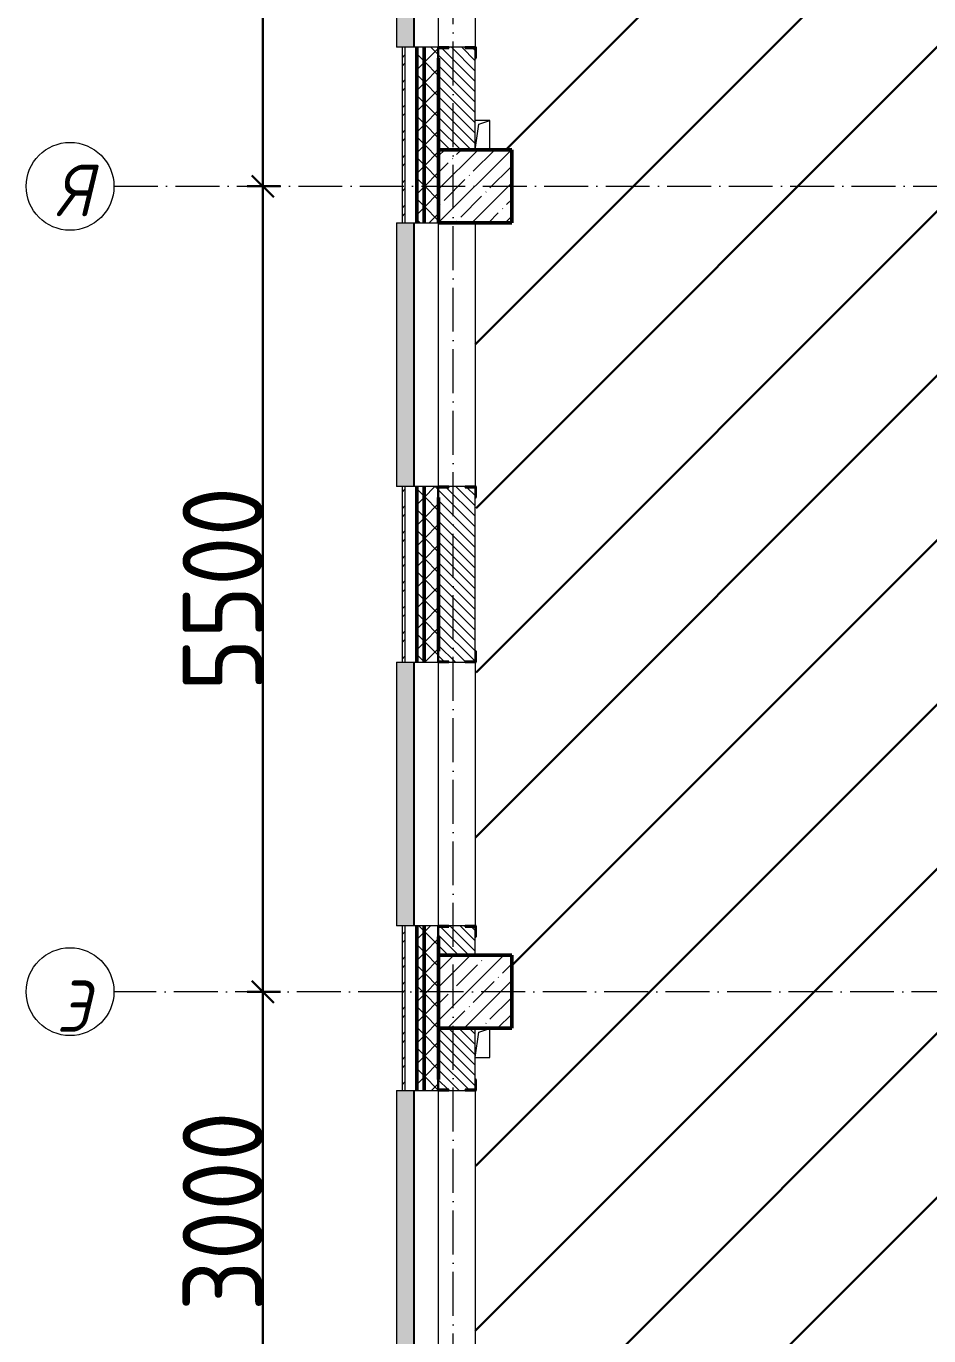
# Model space of a CAD drawing. Header units: millimetres. Extents: x -17017 to 628417, y -109036 to 199237.
# Drawn here: x 518241 to 524410, y -54385 to -45441 of the extents above; entities that cross this region are included whole.
import ezdxf

# ---------------------------------------------------------------- set-up
doc = ezdxf.new("R2010")
doc.units = ezdxf.units.MM
doc.linetypes.add('50_200_ШТРИХ_1Т_ш5_п1_п1_', pattern=[700, 500, -100, 0, -100])
for name, color, linetype, lineweight in [('A-____-____-DIMS', 7, 'Continuous', 9), ('A-GENM-____-MCUT', 7, 'Continuous', 25), ('A-GENM-____-OTLN', 7, 'Continuous', 9), ('A-GENM-____-OTLN-1', 7, 'Continuous', 25), ('A-GLAZ-____-OTLN', 7, 'Continuous', 9), ('A-WALL-____-MCUT-2', 7, 'Continuous', 50), ('A-WALL-____-MCUT-3', 7, 'Continuous', 9), ('A-WALL-____-OTLN', 7, 'Continuous', 9), ('A-WALL-____-PATT-1', 7, 'Continuous', 9), ('A-WALL-FNSH-MCUT-1', 7, 'Continuous', 9), ('S-COLS-____-MCUT', 7, 'Continuous', 50), ('S-COLS-____-OTLN', 7, 'Continuous', 9), ('S-GRID-____-IDEN', 7, 'Continuous', 9), ('S-GRID-____-OTLN-1', 7, '50_200_ШТРИХ_1Т_ш5_п1_п1_', 9), ('стяжа', 7, 'Continuous', 30)]:
    doc.layers.add(name, color=color, linetype=linetype, lineweight=lineweight)
doc.layers.add('A-GLAZ-____-OTLN-1', color=7, linetype='Continuous', lineweight=9, true_color=0xc0c0c0)
doc.styles.add('ISOCPEUR_I', font='isocpeui.ttf', dxfattribs={"width": 0.9, "height": 2.5})
doc.styles.add('ISOCPEUR_I_9', font='isocpeui.ttf', dxfattribs={"width": 0.9, "height": 250})
doc.styles.add('СПДС', font='isocpeur.ttf', dxfattribs={"width": 0.9})
doc.dimstyles.new('ISO-2_5_0_9К_БОЛЬШОЙ_ОСИ', dxfattribs={"dimscale": 304.8, "dimtxt": 248.995294, "dimasz": 0.492126, "dimexe": 0.393701, "dimexo": 0, "dimgap": 0, "dimtad": 1, "dimdec": 0, "dimzin": 0, "dimdsep": 46, "dimtxsty": 'ISOCPEUR_I_9', "dimblk1": 'OBLIQUE', "dimblk2": 'OBLIQUE', "dimsah": 1, "dimcen": 0.09, "dimdle": 0.393701, "dimazin": 0, "dimtfac": 1, "dimtdec": 4, "dimtix": 1, "dimtmove": 0, "dimatfit": 3, "dimfxl": 1, "dimtvp": 1, "dimtolj": 1, "dimtzin": 0, "dimarcsym": 2})
pattern_1 = [(135, (523510.01, -90515.614), (-35.35534, -35.35534), [])]
pattern_2 = [(45, (523510.01, -90515.61), (-70.71068, 70.71068), []), (135, (523510.01, -90515.61), (-70.71068, -70.71068), [])]

# ---------------------------------------------------------------- blocks, each defined once
blk = doc.blocks.new('BSC_Колонна _Прямоугольная - 500х500-V55-АР1_План отверстий 3 этажа в осях 1-64_А-ГГ')
at = {"layer": 'S-COLS-____-OTLN'}
h = blk.add_hatch(dxfattribs=at)
h.set_pattern_fill('FP_92', color=256, style=0, pattern_type=2)
h.set_pattern_definition([(45, (2200, -43981.04), (-114.04925, 114.04925), []), (45, (2314.05, -43981.04), (-114.04925, 114.04925), [201.613, -40.323, 3.353, -36.97])])
h.paths.add_polyline_path([(-250, -250), (250, -250), (250, 250), (-250, 250), (-250, -245.5)], flags=0)
at = {"layer": 'S-COLS-____-MCUT'}
for p, q in [((250, 250), (-250, 250)), ((-250, 250), (-250, -250)), ((250, -250), (250, 250)), ((-250, -250), (250, -250))]:
    blk.add_line(p, q, dxfattribs=at)
blk = doc.blocks.new('BSC_Колонна _Прямоугольная - 500х500-V120-АР1_План отверстий 3 этажа в осях 1-64_А-ГГ')
at = {"layer": 'S-COLS-____-OTLN'}
h = blk.add_hatch(dxfattribs=at)
h.set_pattern_fill('FP_143', color=256, style=0, pattern_type=2)
h.set_pattern_definition([(45, (2200, -38481.04), (-114.04925, 114.04925), []), (45, (2314.05, -38481.04), (-114.04925, 114.04925), [201.613, -40.323, 3.353, -36.97])])
h.paths.add_polyline_path([(-250, -250), (250, -250), (250, 250), (-250, 250), (-250, 94.3)], flags=0)
at = {"layer": 'S-COLS-____-MCUT'}
for p, q in [((250, 250), (-250, 250)), ((-250, 250), (-250, -250)), ((250, -250), (250, 250)), ((-250, -250), (250, -250))]:
    blk.add_line(p, q, dxfattribs=at)
blk = doc.blocks.new('Фахверк_СКБ_Уголок - 250_2700-27497298-АР1_План отверстий 3 этажа в осях 1-64_А-ГГ')
at = {"layer": 'A-GENM-____-MCUT'}
for p, q in [((200, 181), (125, 181)), ((125, 181), (125, 106)), ((200, 175), (200, 181)), ((125, 106), (131, 106)), ((131, 106), (131, 175)), ((131, 175), (200, 175)), ((131, -6), (125, -6)), ((125, -6), (125, -81)), ((125, -81), (200, -81)), ((131, -75), (131, -6)), ((200, -75), (131, -75)), ((200, -81), (200, -75))]:
    blk.add_line(p, q, dxfattribs=at)
blk = doc.blocks.new('AR_Отверстие прямоугольное _в плите_ - AR_Отверстие прямоугольное _в плите_-30510733-АР1_План отверстий 3 этажа в осях 1-64_А-ГГ')
at = {"layer": 'A-GENM-____-OTLN'}
for p, q in [((50, 100), (-50, 100)), ((-25, 75), (50, 100)), ((50, -100), (50, 100)), ((-50, -100), (-25, 75)), ((-50, -100), (50, -100))]:
    blk.add_line(p, q, dxfattribs=at)
blk = doc.blocks.new('AR_Отверстие прямоугольное _в плите_ - AR_Отверстие прямоугольное _в плите_-V185-АР1_План отверстий 3 этажа в осях 1-64_А-ГГ')
at = {"layer": 'A-GENM-____-OTLN'}
for p, q in [((50, 100), (-50, 100)), ((-25, 75), (50, 100)), ((50, -100), (50, 100)), ((-50, -100), (-25, 75))]:
    blk.add_line(p, q, dxfattribs=at)
blk = doc.blocks.new('Отлив_СКБ - Отлив витража_120_НВФ-V216-АР1_План отверстий 3 этажа в осях 1-64_А-ГГ')
at = {"layer": 'A-GLAZ-____-OTLN-1'}
for points in [[(0, 2), (1800, 2), (1800, 120), (0, 120), (0, 63)], [(0, 0), (1800, 0), (1800, 2), (0, 2)]]:
    blk.add_hatch(color=256, dxfattribs=at).paths.add_polyline_path(points, flags=0)
at = {"layer": 'A-GLAZ-____-OTLN'}
for p, q in [((0, 83), (0, 120)), ((1800, 120), (0, 120)), ((1800, 120), (1800, 83)), ((0, 2), (1800, 2)), ((1800, 0), (0, 0))]:
    blk.add_line(p, q, dxfattribs=at)
blk = doc.blocks.new('Ось сетки - Круг_Ø6_00__ISO-2_5_0_9K_-25732049-АР1_План отверстий 3 этажа в осях 1-64_А-ГГ')
at = {"layer": 'S-GRID-____-IDEN'}
blk.add_circle((0, 0), 3, dxfattribs=at)
blk = doc.blocks.new('_Oblique')
at = {"color": 0, "linetype": 'ByBlock', "lineweight": -2}
blk.add_line((-0.5, -0.5), (0.5, 0.5), dxfattribs=at)
blk = doc.blocks.new('*D2934')
at = {"layer": 'A-____-____-DIMS', "color": 0, "lineweight": -2, "transparency": 16777216}
for p, q in [((280119.3, -51502.4), (280119.3, -48262.4)), ((280013.2, -48382.4), (280239.3, -48382.4)), ((280013.2, -51382.4), (280239.3, -51382.4))]:
    blk.add_line(p, q, dxfattribs=at)
at = {"layer": 'Defpoints', "color": 0, "transparency": 16777216}
for p in [(280013.2, -48382.4), (280119.3, -48382.4), (280013.2, -51382.4)]:
    blk.add_point(p, dxfattribs=at)
at = {"layer": 'A-____-____-DIMS', "color": 0, "lineweight": -2, "transparency": 16777216, "xscale": 150, "yscale": 150, "zscale": 150}
for p, rotation in [((280119.3, -48382.4), 90), ((280119.3, -51382.4), 270)]:
    blk.add_blockref('_Oblique', p, dxfattribs=dict(at, rotation=rotation))
at = {"layer": 'A-____-____-DIMS', "color": 0, "transparency": 16777216, "insert": (279845, -49882.4), "char_height": 548.64, "attachment_point": 5, "rotation": 90, "style": 'СПДС'}
blk.add_mtext('\\A1;3000', dxfattribs=at)
blk = doc.blocks.new('*D2935')
at = {"layer": 'A-____-____-DIMS', "color": 0, "lineweight": -2, "transparency": 16777216}
for p, q in [((280119.3, -48502.4), (280119.3, -42762.4)), ((280013.2, -42882.4), (280239.3, -42882.4)), ((280013.2, -48382.4), (280239.3, -48382.4))]:
    blk.add_line(p, q, dxfattribs=at)
at = {"layer": 'Defpoints', "color": 0, "transparency": 16777216}
for p in [(280013.2, -42882.4), (280119.3, -42882.4), (280013.2, -48382.4)]:
    blk.add_point(p, dxfattribs=at)
at = {"layer": 'A-____-____-DIMS', "color": 0, "lineweight": -2, "transparency": 16777216, "xscale": 150, "yscale": 150, "zscale": 150}
for p, rotation in [((280119.3, -42882.4), 90), ((280119.3, -48382.4), 270)]:
    blk.add_blockref('_Oblique', p, dxfattribs=dict(at, rotation=rotation))
at = {"layer": 'A-____-____-DIMS', "color": 0, "transparency": 16777216, "insert": (279845, -45632.4), "char_height": 548.64, "attachment_point": 5, "rotation": 90, "style": 'СПДС'}
blk.add_mtext('\\A1;5500', dxfattribs=at)
blk = doc.blocks.new('*D2936')
at = {"layer": 'A-____-____-DIMS', "color": 0, "lineweight": -2, "transparency": 16777216}
for p, q in [((280119.3, -43002.4), (280119.3, -39112.4)), ((280013.2, -39232.4), (280239.3, -39232.4)), ((280013.2, -42882.4), (280239.3, -42882.4))]:
    blk.add_line(p, q, dxfattribs=at)
at = {"layer": 'Defpoints', "color": 0, "transparency": 16777216}
for p in [(280013.2, -39232.4), (280119.3, -39232.4), (280013.2, -42882.4)]:
    blk.add_point(p, dxfattribs=at)
at = {"layer": 'A-____-____-DIMS', "color": 0, "lineweight": -2, "transparency": 16777216, "xscale": 150, "yscale": 150, "zscale": 150}
for p, rotation in [((280119.3, -39232.4), 90), ((280119.3, -42882.4), 270)]:
    blk.add_blockref('_Oblique', p, dxfattribs=dict(at, rotation=rotation))
at = {"layer": 'A-____-____-DIMS', "color": 0, "transparency": 16777216, "insert": (279845, -41057.4), "char_height": 548.64, "attachment_point": 5, "rotation": 90, "style": 'СПДС'}
blk.add_mtext('\\A1;3650', dxfattribs=at)
blk = doc.blocks.new('3эт')
at = {"layer": 'S-GRID-____-OTLN-1', "color": 251, "ltscale": 0.6, "true_color": 0x636466}
for p, q in [((281420.7, -91346.1), (281420.7, -36982.5)), ((279101.9, -42882.4), (310478.4, -42882.4)), ((310478.4, -48382.4), (279101.9, -48382.4))]:
    blk.add_line(p, q, dxfattribs=at)
at = {"layer": 'S-GRID-____-IDEN', "char_height": 350, "width": 223.671, "attachment_point": 1, "style": 'ISOCPEUR_I'}
for s, insert in [('\\fISOCPEUR|b0|i1|c204|p34|;\\W.9;Я', (278704, -42735.8)), ('\\fISOCPEUR|b0|i1|c204|p34|;\\W.9;Э', (278709.1, -48306.3))]:
    blk.add_mtext(s, dxfattribs=dict(at, insert=insert))
at = {"layer": 'A-____-____-DIMS'}
for base, p1, p2, override, picture, middle in [((280119.3, -39232.4), (280013.2, -42882.4), (280013.2, -39232.4), {"dimtxt": 1.8, "dimpost": '<>', "dimtxsty": 'СПДС', "dimfxl": 3650}, '*D2936', (279845, -41057.4)), ((280119.3, -42882.4), (280013.2, -48382.4), (280013.2, -42882.4), {"dimtxt": 1.8, "dimpost": '<>', "dimtxsty": 'СПДС', "dimfxl": 5500}, '*D2935', (279845, -45632.4)), ((280119.3, -48382.4), (280013.2, -51382.4), (280013.2, -48382.4), {"dimtxt": 1.8, "dimpost": '<>', "dimtxsty": 'СПДС', "dimfxl": 3000}, '*D2934', (279845, -49882.4))]:
    dim = blk.add_linear_dim(base=base, p1=p1, p2=p2, angle=90, dimstyle='ISO-2_5_0_9К_БОЛЬШОЙ_ОСИ', override=override, dxfattribs=at)
    dim.commit()
    dim.dimension.update_dxf_attribs({"geometry": picture, "text_midpoint": middle})

msp = doc.modelspace()

# ---------------------------------------------------------------- hatches: boundary and pattern name
at = {"layer": 'A-WALL-____-PATT-1'}
h = msp.add_hatch(dxfattribs=at)
h.set_pattern_fill('FP_3', color=256, style=0, pattern_type=2)
h.set_pattern_definition([(45, (523510.01, -90515.61), (-85.5366, 85.5366), []), (45, (523567.03, -90515.61), (-85.5366, 85.5366), [])])
h.paths.add_polyline_path([(520830, -58454.6), (520830, -57434.6), (520810, -57434.6), (520810, -58454.6)], flags=0)
h.paths.add_polyline_path([(520810, -55634.6), (520830, -55634.6), (520830, -54509.6), (520810, -54509.6), (520810, -55380.3)], flags=0)
h.paths.add_polyline_path([(520830, -52709.6), (520830, -51584.6), (520810, -51584.6), (520810, -52709.6)], flags=0)
h.paths.add_polyline_path([(520830, -49784.6), (520830, -48584.6), (520810, -48584.6), (520810, -49784.6)], flags=0)
h.paths.add_polyline_path([(520830, -46784.6), (520830, -45584.6), (520810, -45584.6), (520810, -46784.6)], flags=0)
h.paths.add_polyline_path([(520830, -43784.6), (520830, -42534.6), (520810, -42534.6), (520810, -43784.6)], flags=0)
h = msp.add_hatch(dxfattribs=at)
h.set_pattern_fill('FP_1', color=256, style=0, pattern_type=2)
h.set_pattern_definition(pattern_2)
h.paths.add_polyline_path([(520960, -58284.6), (520960, -57434.6), (520910, -57434.6), (520910, -58284.6)], flags=0)
h.paths.add_polyline_path([(520910, -55634.6), (520960, -55634.6), (520960, -54509.6), (520910, -54509.6), (520910, -55380.3)], flags=0)
h.paths.add_polyline_path([(520960, -52709.6), (520960, -51584.6), (520910, -51584.6), (520910, -52709.6)], flags=0)
h.paths.add_polyline_path([(520910, -49784.6), (520960, -49784.6), (520960, -48584.6), (520910, -48584.6)], flags=0)
h.paths.add_polyline_path([(520960, -46784.6), (520960, -45584.6), (520910, -45584.6), (520910, -46784.6)], flags=0)
h.paths.add_polyline_path([(520960, -43784.6), (520960, -42634.6), (520910, -42634.6), (520910, -43784.6)], flags=0)
h = msp.add_hatch(dxfattribs=at)
h.set_pattern_fill('FP_1', color=256, style=0, pattern_type=2)
h.set_pattern_definition(pattern_2)
h.paths.add_polyline_path([(521060, -58284.6), (521060, -57509.6), (521054, -57509.6), (521054, -57434.6), (520960, -57434.6), (520960, -58284.6)], flags=0)
h.paths.add_polyline_path([(520960, -55634.6), (521054, -55634.6), (521054, -55559.6), (521060, -55559.6), (521060, -54584.6), (521054, -54584.6), (521054, -54509.6), (520960, -54509.6), (520960, -55380.3)], flags=0)
h.paths.add_polyline_path([(520960, -52709.6), (521054, -52709.6), (521054, -52634.6), (521060, -52634.6), (521060, -51659.6), (521054, -51659.6), (521054, -51584.6), (520960, -51584.6), (520960, -52703.6)], flags=0)
h.paths.add_polyline_path([(520960, -49784.6), (521054, -49784.6), (521054, -49709.6), (521060, -49709.6), (521060, -48659.6), (521054, -48659.6), (521054, -48584.6), (520960, -48584.6), (520960, -49778.6)], flags=0)
h.paths.add_polyline_path([(520960, -46784.6), (521060, -46784.6), (521060, -45659.6), (521054, -45659.6), (521054, -45584.6), (520960, -45584.6), (520960, -46780)], flags=0)
h.paths.add_polyline_path([(520960, -43784.6), (521054, -43784.6), (521054, -43709.6), (521060, -43709.6), (521060, -42684.6), (520960, -42684.6), (520960, -43339.9)], flags=0)
h = msp.add_hatch(dxfattribs=at)
h.set_pattern_fill('FP_6', color=256, style=0, pattern_type=2)
h.set_pattern_definition(pattern_1)
h.paths.add_polyline_path([(521310, -46284.6), (521310, -45590.6), (521241, -45590.6), (521241, -45584.6), (521129, -45584.6), (521129, -45590.6), (521060, -45590.6), (521060, -46284.6)], flags=0)
h.paths.add_polyline_path([(521241, -43784.6), (521241, -43778.6), (521310, -43778.6), (521310, -43284.6), (521060, -43284.6), (521060, -43778.6), (521129, -43778.6), (521129, -43784.6)], flags=0)
h = msp.add_hatch(dxfattribs=at)
h.set_pattern_fill('FP_6', color=256, style=0, pattern_type=2)
h.set_pattern_definition(pattern_1)
h.paths.add_polyline_path([(521254, -51784.6), (521310, -51784.6), (521310, -51590.6), (521241, -51590.6), (521241, -51584.6), (521129, -51584.6), (521129, -51590.6), (521060, -51590.6), (521060, -51784.6)], flags=0)
h.paths.add_polyline_path([(521129, -49784.6), (521241, -49784.6), (521241, -49778.6), (521310, -49778.6), (521310, -48590.6), (521241, -48590.6), (521241, -48584.6), (521129, -48584.6), (521129, -48590.6), (521060, -48590.6), (521060, -49778.6), (521129, -49778.6)], flags=0)
h = msp.add_hatch(dxfattribs=at)
h.set_pattern_fill('FP_6', color=256, style=0, pattern_type=2)
h.set_pattern_definition(pattern_1)
h.paths.add_polyline_path([(521060.3, -54784.6), (521310, -54784.6), (521310, -54515.6), (521241, -54515.6), (521241, -54509.6), (521129, -54509.6), (521129, -54515.6), (521060, -54515.6), (521060, -54784.6)], flags=0)
h.paths.add_polyline_path([(521241, -52709.6), (521241, -52703.6), (521310, -52703.6), (521310, -52284.9), (521060, -52284.9), (521060, -52703.6), (521129, -52703.6), (521129, -52709.6)], flags=0)
at = {"layer": 'стяжа'}
h = msp.add_hatch(dxfattribs=at)
h.set_pattern_fill('ANSI31', color=5, scale=250)
h.set_pattern_definition([(45, (239739.3, -3652.16), (-561.266, 561.266), [])])
h.paths.add_polyline_path([(528360, -48934.6), (528860, -48934.6), (528860, -47084.6), (528510, -47084.6), (528510, -45884.6), (529110, -45884.6), (529110, -46284.6), (529110, -46784.6), (529110, -47084.6), (529110, -48934.6), (533410, -48934.6), (533410, -46884.6), (532660, -46884.6), (532660, -46784.6), (532660, -46284.6), (532760, -46284.6), (533110, -46284.6), (533610, -46284.6), (533610, -45390.6), (533479, -45390.6), (533479, -45384.6), (533404, -45384.6), (533404, -45378.6), (533404, -45309.6), (533410, -44824.6), (533410, -44424.6), (533410, -43684.6), (533404, -43684.6), (533404, -43609.6), (533410, -43284.6), (533110, -43284.6), (533110, -43034.6), (530985, -43034.6), (530985, -43040.6), (530910, -43040.6), (529110, -43034.6), (529110, -43284.6), (529110, -43984.6), (528510, -43984.6), (528510, -43959.6), (527035, -43959.6), (527035, -45109.6), (521710, -45109.6), (521710, -43184.6), (521560, -43184.6), (521560, -43284.6), (521410, -43284.6), (521410, -43484.6), (521316, -43696.1), (521316, -43784.6), (521310, -45584.6), (521316, -45584.6), (521316, -45659.6), (521311.9, -46084.5), (521410, -46084.5), (521410, -46284.6), (521560, -46284.6), (521560, -46784.6), (521310, -46784.6), (521310, -48584.6), (521316, -48584.6), (521316, -48659.6), (521310, -49709.6), (521316, -49709.6), (521316, -49784.6), (521310, -51584.6), (521316, -51584.6), (521316, -51659.6), (521310, -51784.6), (521560, -51784.6), (521560, -52284.6), (521411.1, -52284.6), (521410, -52284.9), (521410, -52484.9), (521316, -52625.6), (521316, -52709.6), (521310, -54509.6), (521316, -54509.6), (521316, -54584.6), (521310, -54784.6), (521560, -54784.6), (521560, -55284.6), (521410, -55284.6), (521410, -55484.6), (521316, -55555.1), (521316, -55634.6), (521310, -57434.6), (521316, -57434.6), (521316, -57584.6), (521410, -57584.6), (521410, -57784.6), (521560, -57784.6), (521560, -58284.6), (521310, -58284.6), (521310, -58559.6), (521316, -58559.6), (521316, -58634.6), (521310, -60434.6), (521316, -60434.6), (521316, -60509.6), (521313.6, -60934.6), (523660, -60934.6), (526210, -60934.6), (526710, -60934.6), (526964, -60934.6), (528160, -60934.6), (528206, -60934.6), (528206, -61034.6), (528360, -61034.6), (528360, -60934.6), (528206, -60934.6), (528360, -61034.6), (528360, -62059.6), (528360, -62809.6), (528460, -62809.6), (528460, -62934.6), (528360, -62934.6), (528360, -63284.6), (528460, -63284.6), (528910, -63284.6), (528572.5, -63397.1), (528460, -63784.6), (528610, -63784.6), (529110, -63784.6), (529110, -60390.6), (529041, -60390.6), (528991.4, -60384.6), (528979, -60384.6), (528904, -60384.6), (528904, -60378.6), (528904, -60309.6), (528910, -59184.6), (528910, -58684.6), (528904, -58684.6), (528904, -58609.6), (528910, -58284.6), (528610, -58284.6), (528460, -58284.6), (528460, -57358.6), (528454, -57358.6), (528454, -56910.6), (528460, -56784.6), (528910, -56784.6), (528910, -56559.6), (528904, -56559.6), (528904, -56484.6), (528904, -56409.6), (528910, -55659.6), (528904, -55659.6), (528904, -55584.6), (528904, -55509.6), (528910, -55284.6), (528610, -55284.6), (528610, -54784.6), (528910, -54784.6), (528910, -54459.6), (528904, -54459.6), (528904, -54384.6), (528904, -54378.6), (528904, -54309.6), (528910, -52584.6), (528904, -52584.6), (528904, -52509.6), (528910, -52284.6), (528610, -52284.6), (528360, -52284.6), (528360, -51709.6), (528360, -51259.6), (528360, -50684.6)])
h.paths.add_polyline_path([(528460, -60634.6), (528910, -60634.6), (528535, -60709.6), (528460, -61734.6)], flags=16)
h.paths.add_polyline_path([(524285.7, -57078.1), (525929.2, -57078.1), (525929.2, -55878.1), (524285.7, -55878.1)], flags=24)

# ---------------------------------------------------------------- linework, layer by layer
at = {"layer": 'A-WALL-____-MCUT-2'}
for p, q in [((520910, -46784.6), (520910, -45584.6)), ((520960, -46784.6), (520960, -45584.6)), ((521060, -45659.6), (521060, -46284.6)), ((520910, -49784.6), (520910, -48584.6)), ((520960, -49784.6), (520960, -48584.6)), ((521060, -48659.6), (521060, -49709.6)), ((520910, -52709.6), (520910, -51584.6)), ((520960, -52709.6), (520960, -51584.6)), ((521060, -51659.6), (521060, -51784.6)), ((521060, -52284.9), (521060, -52634.6))]:
    msp.add_line(p, q, dxfattribs=at)
at = {"layer": 'A-WALL-____-MCUT-3'}
for p, q in [((521054, -45584.6), (520830, -45584.6)), ((520830, -45584.6), (520830, -46784.6)), ((521241, -45584.6), (521129, -45584.6)), ((521310, -46284.6), (521310, -45659.6)), ((520830, -46784.6), (521060, -46784.6)), ((521054, -48584.6), (520830, -48584.6)), ((520830, -48584.6), (520830, -49784.6)), ((521241, -48584.6), (521129, -48584.6)), ((521310, -49709.6), (521310, -48659.6)), ((520830, -49784.6), (521054, -49784.6)), ((521129, -49784.6), (521241, -49784.6)), ((521054, -51584.6), (520830, -51584.6)), ((520830, -51584.6), (520830, -52709.6)), ((521241, -51584.6), (521129, -51584.6)), ((521310, -51784.6), (521310, -51659.6)), ((521310, -52284.9), (521060, -52284.9)), ((521310, -52634.6), (521310, -52284.9)), ((520830, -52709.6), (521054, -52709.6)), ((521129, -52709.6), (521241, -52709.6))]:
    msp.add_line(p, q, dxfattribs=at)
at = {"layer": 'A-WALL-____-OTLN'}
for p, q in [((521060, -45584.6), (521060, -43784.6)), ((521310, -43784.6), (521310, -45584.6)), ((521060, -48584.6), (521060, -46784.6)), ((521310, -46784.6), (521310, -48584.6)), ((521060, -51584.6), (521060, -49784.6)), ((521310, -49784.6), (521310, -51584.6)), ((521060, -54509.6), (521060, -52709.6)), ((521310, -52709.6), (521310, -54509.6))]:
    msp.add_line(p, q, dxfattribs=at)
at = {"layer": 'A-WALL-FNSH-MCUT-1'}
for p, q in [((520810, -45584.6), (520810, -46784.6)), ((520830, -45584.6), (520810, -45584.6)), ((520810, -46784.6), (520830, -46784.6)), ((520810, -48584.6), (520810, -49784.6)), ((520830, -48584.6), (520810, -48584.6)), ((520810, -49784.6), (520830, -49784.6)), ((520810, -51584.6), (520810, -52709.6)), ((520830, -51584.6), (520810, -51584.6)), ((520810, -52709.6), (520830, -52709.6))]:
    msp.add_line(p, q, dxfattribs=at)

# ---------------------------------------------------------------- block references
at = {"layer": 'A-GENM-____-OTLN'}
for name, p in [('AR_Отверстие прямоугольное _в плите_ - AR_Отверстие прямоугольное _в плите_-V185-АР1_План отверстий 3 этажа в осях 1-64_А-ГГ', (521360, -46184.5)), ('AR_Отверстие прямоугольное _в плите_ - AR_Отверстие прямоугольное _в плите_-30510733-АР1_План отверстий 3 этажа в осях 1-64_А-ГГ', (521360, -52384.9))]:
    msp.add_blockref(name, p, dxfattribs=at)
at = {"layer": 'A-GENM-____-OTLN-1'}
for p, rotation in [((521135, -45459.6), 269.9999999999999), ((521135, -48459.6), 269.9999999999999), ((521235, -49909.6), 89.99999999999991), ((521135, -51459.6), 269.9999999999999), ((521235, -52834.6), 89.99999999999991)]:
    msp.add_blockref('Фахверк_СКБ_Уголок - 250_2700-27497298-АР1_План отверстий 3 этажа в осях 1-64_А-ГГ', p, dxfattribs=dict(at, rotation=rotation))
at = {"layer": 'A-GLAZ-____-OTLN', "rotation": 90}
for p in [(520893, -45584.6), (520893, -48584.6), (520893, -51584.6), (520893, -54509.6)]:
    msp.add_blockref('Отлив_СКБ - Отлив витража_120_НВФ-V216-АР1_План отверстий 3 этажа в осях 1-64_А-ГГ', p, dxfattribs=at)
at = {"layer": 'S-COLS-____-OTLN'}
for name, p in [('BSC_Колонна _Прямоугольная - 500х500-V55-АР1_План отверстий 3 этажа в осях 1-64_А-ГГ', (521310, -46534.6)), ('BSC_Колонна _Прямоугольная - 500х500-V120-АР1_План отверстий 3 этажа в осях 1-64_А-ГГ', (521310, -52034.6))]:
    msp.add_blockref(name, p, dxfattribs=at)
at = {"layer": 'S-GRID-____-IDEN', "xscale": 99.99999999999993, "yscale": 99.99999999999993, "zscale": 99.99999999999993}
for p, rotation in [((518541.2, -46534.6), 269.9999999999995), ((518541.2, -52034.6), 89.99999999999982)]:
    msp.add_blockref('Ось сетки - Круг_Ø6_00__ISO-2_5_0_9K_-25732049-АР1_План отверстий 3 этажа в осях 1-64_А-ГГ', p, dxfattribs=dict(at, rotation=rotation))
at = {"layer": 'стяжа'}
msp.add_blockref('3эт', (239739.3, -3652.2), dxfattribs=at)

doc.saveas('drawing.dxf')
